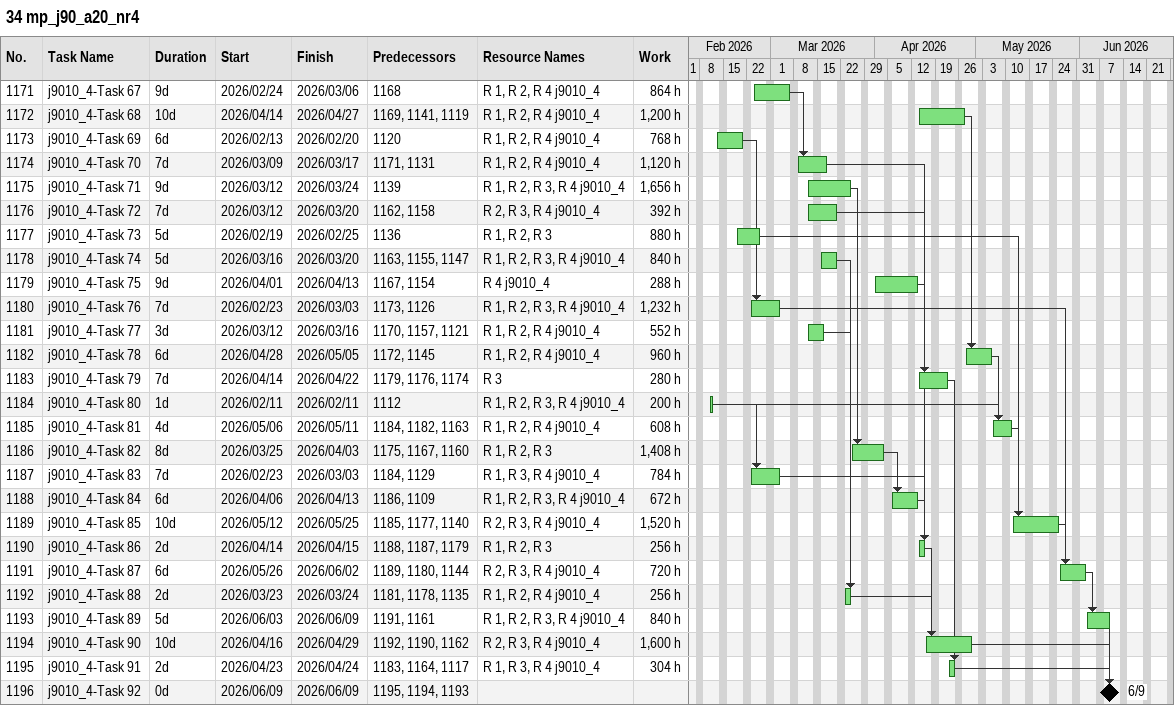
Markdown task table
34 mp_j90_a20_nr4

| ID | Task | Duration | Start | Finish | Predecessors | Resources | Work (h) |
|---|---|---|---|---|---|---|---|
| 1171 | j9010_4-Task 67 | 9d | 2026-02-24 | 2026-03-06 | 1168 | R 1, R 2, R 4 j9010_4 | 864 |
| 1172 | j9010_4-Task 68 | 10d | 2026-04-14 | 2026-04-27 | 1169, 1141, 1119 | R 1, R 2, R 4 j9010_4 | 1200 |
| 1173 | j9010_4-Task 69 | 6d | 2026-02-13 | 2026-02-20 | 1120 | R 1, R 2, R 4 j9010_4 | 768 |
| 1174 | j9010_4-Task 70 | 7d | 2026-03-09 | 2026-03-17 | 1171, 1131 | R 1, R 2, R 4 j9010_4 | 1120 |
| 1175 | j9010_4-Task 71 | 9d | 2026-03-12 | 2026-03-24 | 1139 | R 1, R 2, R 3, R 4 j9010_4 | 1656 |
| 1176 | j9010_4-Task 72 | 7d | 2026-03-12 | 2026-03-20 | 1162, 1158 | R 2, R 3, R 4 j9010_4 | 392 |
| 1177 | j9010_4-Task 73 | 5d | 2026-02-19 | 2026-02-25 | 1136 | R 1, R 2, R 3 | 880 |
| 1178 | j9010_4-Task 74 | 5d | 2026-03-16 | 2026-03-20 | 1163, 1155, 1147 | R 1, R 2, R 3, R 4 j9010_4 | 840 |
| 1179 | j9010_4-Task 75 | 9d | 2026-04-01 | 2026-04-13 | 1167, 1154 | R 4 j9010_4 | 288 |
| 1180 | j9010_4-Task 76 | 7d | 2026-02-23 | 2026-03-03 | 1173, 1126 | R 1, R 2, R 3, R 4 j9010_4 | 1232 |
| 1181 | j9010_4-Task 77 | 3d | 2026-03-12 | 2026-03-16 | 1170, 1157, 1121 | R 1, R 2, R 4 j9010_4 | 552 |
| 1182 | j9010_4-Task 78 | 6d | 2026-04-28 | 2026-05-05 | 1172, 1145 | R 1, R 2, R 4 j9010_4 | 960 |
| 1183 | j9010_4-Task 79 | 7d | 2026-04-14 | 2026-04-22 | 1179, 1176, 1174 | R 3 | 280 |
| 1184 | j9010_4-Task 80 | 1d | 2026-02-11 | 2026-02-11 | 1112 | R 1, R 2, R 3, R 4 j9010_4 | 200 |
| 1185 | j9010_4-Task 81 | 4d | 2026-05-06 | 2026-05-11 | 1184, 1182, 1163 | R 1, R 2, R 4 j9010_4 | 608 |
| 1186 | j9010_4-Task 82 | 8d | 2026-03-25 | 2026-04-03 | 1175, 1167, 1160 | R 1, R 2, R 3 | 1408 |
| 1187 | j9010_4-Task 83 | 7d | 2026-02-23 | 2026-03-03 | 1184, 1129 | R 1, R 3, R 4 j9010_4 | 784 |
| 1188 | j9010_4-Task 84 | 6d | 2026-04-06 | 2026-04-13 | 1186, 1109 | R 1, R 2, R 3, R 4 j9010_4 | 672 |
| 1189 | j9010_4-Task 85 | 10d | 2026-05-12 | 2026-05-25 | 1185, 1177, 1140 | R 2, R 3, R 4 j9010_4 | 1520 |
| 1190 | j9010_4-Task 86 | 2d | 2026-04-14 | 2026-04-15 | 1188, 1187, 1179 | R 1, R 2, R 3 | 256 |
| 1191 | j9010_4-Task 87 | 6d | 2026-05-26 | 2026-06-02 | 1189, 1180, 1144 | R 2, R 3, R 4 j9010_4 | 720 |
| 1192 | j9010_4-Task 88 | 2d | 2026-03-23 | 2026-03-24 | 1181, 1178, 1135 | R 1, R 2, R 4 j9010_4 | 256 |
| 1193 | j9010_4-Task 89 | 5d | 2026-06-03 | 2026-06-09 | 1191, 1161 | R 1, R 2, R 3, R 4 j9010_4 | 840 |
| 1194 | j9010_4-Task 90 | 10d | 2026-04-16 | 2026-04-29 | 1192, 1190, 1162 | R 2, R 3, R 4 j9010_4 | 1600 |
| 1195 | j9010_4-Task 91 | 2d | 2026-04-23 | 2026-04-24 | 1183, 1164, 1117 | R 1, R 3, R 4 j9010_4 | 304 |
| 1196 | j9010_4-Task 92 | 0d | 2026-06-09 | 2026-06-09 | 1195, 1194, 1193 |  |  |
